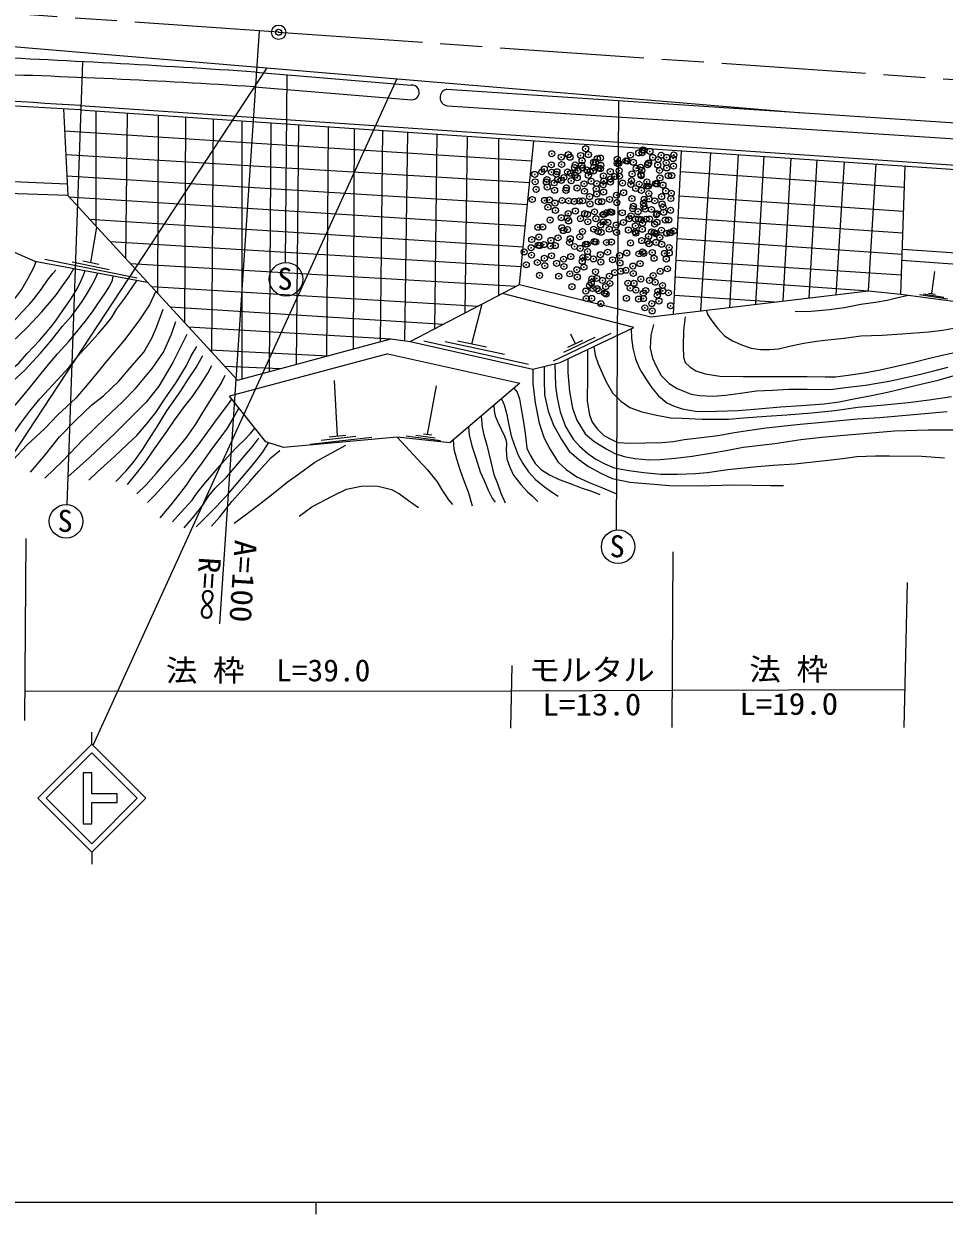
# Model space of a CAD drawing. Units: millimetres at full size, sheet at 1:1000; details may follow other scales. Extents: x 40000 to 680000, y 20000 to 380000.
# Drawn here: x 243677 to 320354, y 204000 to 303156 of the extents above; entities that cross this region are included whole.
import ezdxf
from ezdxf.enums import TextEntityAlignment as Align

# ---------------------------------------------------------------- set-up
doc = ezdxf.new("R2010")
doc.units = ezdxf.units.MM
doc.header["$LTSCALE"] = 1000
doc.header["$PDMODE"] = 32
doc.header["$PDSIZE"] = 500
doc.linetypes.add('CHAIN', pattern=[18.5, 12, -1.5, 3.5, -1.5])
for name, color, linetype, lineweight in [('M-BGD', 7, 'Continuous', 13), ('M-BMK', 2, 'CHAIN', 13), ('M-STR-HTXT', 7, 'Continuous', 13), ('M-TTL-BAND', 7, 'Continuous', 25), ('M-WORK', 1, 'Continuous', 13)]:
    doc.layers.add(name, color=color, linetype=linetype, lineweight=lineweight)
doc.layers.add('M-OTRS', color=6, linetype='Continuous')
doc.styles.add('ＭＳ ゴシック', font='')
doc.styles.get('ＭＳ ゴシック').set_extended_font_data('MS Gothic')

msp = doc.modelspace()

# ---------------------------------------------------------------- linework, layer by layer
at = {"layer": 'M-BGD'}
msp.add_circle((264908, 302451), 600, dxfattribs=at)
at = {"layer": 'M-BMK'}
for q in [(221046, 305520), (364567, 295491)]:
    msp.add_line((264908, 302451), q, dxfattribs=at)
at = {"layer": 'M-OTRS'}
msp.add_point((264908, 302451), dxfattribs=at)
at = {"layer": 'M-STR-HTXT'}
for p, q in [((243753, 245135), (243871, 260277)), ((297691, 244543), (297781, 259165)), ((317023, 244552), (317295, 256628)), ((284329, 249703), (284223, 244474)), ((243772, 247568), (284286, 247599)), ((284286, 247599), (297710, 247645)), ((297710, 247645), (317094, 247707))]:
    msp.add_line(p, q, dxfattribs=at)
at = {"layer": 'M-TTL-BAND'}
for p, q in [((40000, 205000), (579000, 205000)), ((268000, 205000), (268000, 204000))]:
    msp.add_line(p, q, dxfattribs=at)
at = {"layer": 'M-WORK'}
for p, q in [((263278, 302565), (259993, 253162)), ((242107, 301326), (308531, 295741)), ((227369, 243848), (263946, 299490)), ((248560, 299997), (247257, 263113)), ((274751, 298581), (249438, 243046)), ((262989, 299141), (275953, 298048)), ((265580, 298923), (265447, 283278)), ((262887, 297907), (275980, 296834)), ((278930, 297699), (366630, 291898)), ((293215, 296754), (293031, 260986)), ((246971, 296074), (247341, 288853)), ((248373, 296338), (364636, 288449)), ((248374, 295990), (364630, 288087)), ((249674, 295901), (249676, 286313)), ((252178, 283590), (252315, 295722)), ((254878, 295547), (254812, 280725)), ((278963, 296334), (366616, 290624)), ((257081, 278255), (257166, 295392)), ((259446, 295237), (259317, 275823)), ((261835, 295075), (261840, 273554)), ((264247, 294911), (264117, 274171)), ((266392, 274787), (266580, 294752)), ((269029, 294586), (268894, 275464)), ((247065, 294245), (285999, 291732)), ((271213, 294437), (271107, 276063)), ((273405, 276685), (273597, 294275)), ((275642, 294136), (275406, 276756)), ((278076, 293971), (277885, 277739)), ((280614, 293798), (280431, 279068)), ((283234, 293620), (283230, 280528)), ((284986, 281445), (286165, 293421)), ((297797, 278964), (298463, 292585)), ((247166, 292279), (285821, 289925)), ((300076, 279239), (300904, 292419)), ((303193, 292263), (302468, 279528)), ((304666, 279793), (305348, 292117)), ((306949, 280069), (307619, 291962)), ((309111, 280330), (309761, 291817)), ((311347, 280599), (312047, 291661)), ((298379, 290853), (317045, 289560)), ((314046, 280925), (314681, 291482)), ((316741, 280637), (317105, 291317)), ((238033, 290222), (247291, 289833)), ((247257, 290499), (285643, 288116)), ((247341, 288853), (237998, 289159)), ((247341, 288853), (261489, 273459)), ((247442, 288743), (285468, 286338)), ((298279, 288822), (316977, 287547)), ((234702, 287703), (244604, 283372)), ((249152, 286882), (285294, 284568)), ((298191, 287021), (316915, 285738)), ((249253, 283274), (249773, 286207)), ((250863, 285021), (285134, 282952)), ((298105, 285260), (316854, 283965)), ((316869, 284396), (347166, 282320)), ((244604, 283372), (253968, 281643)), ((245421, 283541), (253121, 282001)), ((247703, 283321), (250792, 282694)), ((248590, 283402), (249915, 283146)), ((252550, 283186), (284714, 281303)), ((298018, 283477), (316796, 282246)), ((347068, 281282), (316836, 283441)), ((297950, 282088), (314046, 280925)), ((319331, 280685), (319563, 282512)), ((254313, 281267), (281538, 279645)), ((275876, 276690), (284986, 281445)), ((294488, 277850), (283565, 280703)), ((284986, 281445), (295904, 278736)), ((295904, 278736), (314046, 280925)), ((314046, 280925), (316741, 280637)), ((316741, 280637), (324165, 279639)), ((318616, 280662), (320334, 280388)), ((319054, 280726), (319607, 280644)), ((281015, 276506), (281868, 279818)), ((297875, 280553), (306241, 279983)), ((320649, 280223), (318286, 280572)), ((255868, 279575), (278635, 278130)), ((257389, 277920), (274262, 276917)), ((288358, 274955), (294488, 277850)), ((261489, 273459), (274262, 276917)), ((274262, 276917), (275876, 276690)), ((275876, 276690), (286089, 274390)), ((277011, 276747), (285733, 274809)), ((278768, 276681), (283728, 275633)), ((279815, 276761), (282215, 276251)), ((292591, 277351), (287765, 275067)), ((288678, 275802), (291284, 277046)), ((289005, 276228), (290252, 276794)), ((289629, 276511), (289243, 277315)), ((259157, 275997), (269036, 275503)), ((274005, 275653), (260806, 272127)), ((274005, 275653), (284988, 273220)), ((286089, 274390), (288358, 274955)), ((265050, 274423), (260421, 274622)), ((269810, 268820), (269560, 273439)), ((277321, 268949), (278049, 272993)), ((284988, 273220), (279164, 268239)), ((263839, 268330), (260806, 272127)), ((274790, 268728), (265310, 267863)), ((267533, 268146), (272669, 268728)), ((268441, 268465), (271339, 268817)), ((269113, 268747), (270507, 268894)), ((279164, 268239), (274790, 268728)), ((278395, 268432), (275521, 268802)), ((276334, 268880), (277961, 268674)), ((276978, 268990), (277664, 268907)), ((265310, 267863), (263839, 268330)), ((249337, 243147), (249337, 244147)), ((244837, 238647), (249337, 243147)), ((249337, 243147), (253837, 238647)), ((245544, 238647), (249337, 242440)), ((249337, 242440), (253130, 238647)), ((249337, 240768), (248630, 240768)), ((248630, 240768), (248630, 236526)), ((249337, 239001), (249337, 240768)), ((251458, 239001), (249337, 239001)), ((251458, 238294), (251458, 239001)), ((249337, 234147), (244837, 238647)), ((249337, 234854), (245544, 238647)), ((253837, 238647), (249337, 234147)), ((253130, 238647), (249337, 234854)), ((249337, 236526), (249337, 238294)), ((249337, 238294), (251458, 238294)), ((248630, 236526), (249337, 236526)), ((249337, 234147), (249337, 233147))]:
    msp.add_line(p, q, dxfattribs=at)
for points in [[(232026, 267910), (232368, 268338), (233099, 269216), (233670, 269986), (234253, 270729), (235046, 271720), (235589, 272481), (236241, 273223), (236785, 273914), (237501, 274816), (238301, 275864), (239106, 276872), (239742, 277553), (240279, 278063), (241255, 278851), (242285, 279666), (242974, 280328), (243486, 281005), (244051, 281981), (244480, 282814), (244713, 283352)], [(233588, 267457), (234278, 268108), (235118, 269061), (235895, 269976), (236409, 270678), (237173, 271769), (237850, 272659), (238615, 273661), (239217, 274589), (239727, 275211), (240475, 276068), (241057, 276695), (241818, 277411), (242647, 278201), (243094, 278658), (243506, 279123), (244151, 279795), (244497, 280186), (245136, 281017), (245661, 281797), (246108, 282366), (246345, 282622)], [(234957, 267135), (235471, 267837), (236260, 269015), (237138, 270507), (237714, 271371), (238354, 272211), (238880, 272951), (239276, 273385), (239966, 274147), (240728, 274856), (241648, 275611), (242267, 276240), (243226, 277174), (244006, 277903), (244735, 278683), (245172, 279165), (245825, 279919), (246391, 280595), (246905, 281329), (247421, 282064), (247836, 282775)], [(235835, 267095), (236250, 267479), (236832, 268042), (237440, 268745), (237804, 269359), (238220, 269941), (238821, 270645), (239375, 271260), (240083, 271940), (240539, 272379), (241264, 272979), (241981, 273704), (242491, 274241), (243257, 274899), (243937, 275671), (244991, 276767), (245922, 277886), (246306, 278398), (246923, 279285), (247568, 280180), (248132, 281066), (248463, 281774), (248643, 282221), (248778, 282601)], [(237672, 267353), (238474, 268193), (239490, 269471), (240342, 270775), (241420, 272003), (241997, 272743), (242764, 273398), (243769, 274294), (245070, 275734), (246017, 276839), (246912, 277980), (247640, 278793), (248526, 280028), (248955, 280678), (249262, 281228), (249620, 281893), (249850, 282403)], [(238664, 266577), (239264, 267204), (240320, 268394), (241261, 269415), (242219, 270525), (242980, 271412), (244117, 272787), (245129, 274032), (245872, 274954), (246481, 275653), (247403, 276664), (248165, 277613), (248791, 278356), (249400, 279171), (249911, 279923), (250446, 280713), (250857, 281343), (251058, 281805), (251125, 282168)], [(240667, 266304), (241121, 266784), (241946, 267846), (242624, 268754), (243429, 269894), (244179, 270899), (245010, 271909), (246495, 273511), (247448, 274547), (248350, 275672), (249115, 276494), (249863, 277326), (250547, 278100), (250976, 278675), (251417, 279404), (252081, 280299), (252716, 281177), (253111, 281801)], [(254669, 280880), (254157, 279740), (253267, 278424), (252063, 276832), (250496, 274939), (249410, 273601), (248006, 271972), (246502, 270580), (245424, 269452), (243920, 268061), (242804, 266845)], [(307937, 279192), (309261, 279212), (310811, 279354), (312017, 279523), (313401, 279802), (314624, 279978), (315609, 280138), (316485, 280356), (317373, 280552)], [(244233, 265804), (245386, 267146), (246640, 268750), (248006, 270141), (249347, 271407), (250325, 272160), (251603, 273376), (252549, 274495), (253681, 275800), (254353, 276957), (254749, 277948), (255299, 279394)], [(298768, 278745), (298646, 277632), (298621, 276238), (298646, 275393), (298787, 274946), (299171, 274594), (299676, 274249), (300450, 273986), (301670, 273792), (303595, 273773), (308948, 273785), (310434, 273740), (311302, 273758), (312359, 273893), (313696, 274084), (315026, 274340), (316382, 274641), (317833, 274973), (319125, 275306), (320335, 275582), (321576, 275851)], [(300518, 279293), (300670, 278909), (300997, 278420), (301471, 277794), (302059, 277173), (302711, 276751), (303543, 276393), (304265, 276137), (305045, 276036), (305826, 276014), (306548, 276091), (307466, 276297), (308672, 276543), (309718, 276722), (310664, 276827), (312020, 276973), (313414, 277160), (315179, 277232), (316814, 277319), (319077, 277508), (320215, 277636), (321430, 277859)], [(245440, 265320), (246935, 266743), (248636, 268534), (250480, 270325), (251859, 271650), (252996, 272778), (254357, 274435), (255306, 275804), (255969, 277291), (256350, 278371)], [(294262, 277743), (294297, 276982), (294404, 276150), (294646, 275245), (294936, 274487), (295165, 274117), (295484, 273587), (296000, 272847), (296542, 272167), (297249, 271576), (297858, 271316), (298529, 271075), (299801, 270869), (301386, 270887), (303189, 270957), (304852, 271091), (306726, 271245), (308473, 271357), (310353, 271497), (311594, 271657), (312956, 271932), (314286, 272188), (315622, 272479), (317125, 272837), (318417, 273132), (319843, 273483), (321192, 273860)], [(296143, 278113), (295915, 277231), (295855, 276135), (296060, 275297), (296347, 274651), (296782, 273870), (297447, 273205), (298113, 272770), (298707, 272540), (299283, 272316), (299967, 272181), (301074, 272137), (302123, 272213), (303395, 272386), (304706, 272578), (306062, 272636), (307418, 272712), (308927, 272725), (310841, 272698), (312134, 272849), (313806, 273050), (314756, 273228), (315764, 273378), (317161, 273691), (318369, 273971), (319478, 274236), (320666, 274554)], [(257259, 277275), (256081, 274956), (254928, 272963), (253875, 271647), (252433, 270205), (251282, 269060), (250159, 267972), (249141, 267024), (248089, 266076), (247339, 265428)], [(249082, 265136), (249807, 265826), (251230, 267115), (252310, 268142), (253097, 268865), (253909, 269811), (254664, 270790), (255437, 271907), (256359, 273277), (257192, 274647), (257631, 275488), (258105, 276285)], [(290644, 276034), (290635, 275143), (290647, 273819), (290609, 271712), (290797, 270583), (291039, 269984), (291460, 269384), (292006, 268873), (292704, 268506), (293161, 268291), (294164, 268220), (295473, 268252), (296842, 268278), (297795, 268374), (298690, 268521), (300129, 268694), (301498, 268866), (302892, 269103), (303961, 269281), (305532, 269496), (306803, 269637), (308356, 269797), (309900, 269934), (313127, 270257), (315000, 270362), (317806, 270619), (320601, 270870)], [(291157, 276277), (291289, 275557), (291532, 274828), (291827, 274131), (292204, 273338), (292726, 272429), (293406, 271730), (294167, 271184), (295152, 270835), (296397, 270566), (297569, 270325), (298527, 270316), (300202, 270217), (302378, 270235), (303640, 270325), (305538, 270468), (307257, 270593), (309301, 270759), (311253, 270956), (313169, 271225), (315085, 271397), (317359, 271603), (319105, 271845), (320968, 272123)], [(251337, 265035), (252187, 265879), (252846, 266679), (253607, 267715), (254157, 268604), (254733, 269499), (255591, 270930), (256773, 272614), (257292, 273428), (258044, 274530), (258590, 275524)], [(252307, 264775), (253032, 265670), (253757, 266583), (254554, 267756), (255584, 269189), (256219, 270147), (257061, 271284), (257724, 272101), (258413, 273141), (259002, 274056), (259328, 274683)], [(287918, 274845), (287936, 273961), (287980, 272967), (288106, 272009), (288365, 270828), (288795, 269619), (289440, 268562), (289977, 267980), (290657, 267371), (291329, 266897), (292074, 266514), (292855, 266171), (294070, 265934), (295331, 265778), (296738, 265650), (298140, 265646), (299630, 265703), (300596, 265787), (302329, 266042), (304777, 266278), (306114, 266405), (307905, 266501), (310175, 266757), (311900, 266947), (313065, 267116), (314641, 267157), (315797, 267176), (318457, 267132), (320380, 266990)], [(289005, 275260), (289007, 274098), (289129, 272537), (289400, 271147), (289743, 270147), (290441, 268991), (291165, 268404), (292206, 267751), (292904, 267373), (293694, 267115), (294595, 266956), (295737, 266841), (296687, 266873), (297939, 266969), (299362, 267151), (300892, 267393), (302194, 267603), (303610, 267900), (306231, 268197), (308416, 268519), (310162, 268734), (311980, 268886), (313983, 269065), (316204, 269253), (319024, 269334), (321654, 269345)], [(253105, 264008), (253867, 264757), (254711, 265703), (255376, 266483), (256348, 267609), (257243, 268691), (258013, 269810), (258604, 270768), (259329, 271959), (260109, 273194), (260461, 273878)], [(286089, 274390), (286077, 273193), (286283, 271572), (286623, 269889), (287026, 268635), (287518, 267695), (288208, 266648), (288870, 266030), (289748, 265430), (290786, 264946), (291901, 264494), (292598, 264206), (293047, 263995)], [(287037, 274626), (287016, 273546), (287043, 272248), (287365, 270878), (287795, 269723), (288475, 268541), (289102, 267556), (289908, 266875), (290723, 266267), (291752, 265738), (292701, 265282), (294170, 264977), (295837, 264840), (297468, 264703), (299851, 264676), (302850, 264765), (305895, 264704), (306969, 264710)], [(284494, 272798), (284775, 272460), (284972, 271914), (285079, 271260), (285285, 270150), (285446, 269066), (285592, 267803), (285869, 267221), (286290, 266541), (286792, 266004), (287472, 265583), (288287, 265198), (289281, 264831), (290122, 264491), (291045, 264186), (291671, 263944)], [(253974, 263293), (254556, 263875), (255648, 265057), (257125, 266686), (258191, 268047), (259814, 270279), (260671, 271417), (260997, 271888)], [(283473, 271924), (283684, 271412), (283885, 270735), (284060, 269871), (284286, 268830), (284524, 268103), (284875, 267213), (285251, 266536), (285728, 265847), (286304, 265208), (287056, 264593), (287721, 264117), (288197, 263804)], [(255037, 261995), (255952, 263098), (257230, 264728), (257697, 265453), (258573, 266617), (259328, 267717), (260121, 268747), (260651, 269469), (261105, 270269), (261600, 271134)], [(282846, 271388), (282868, 270923), (282940, 270502), (283137, 270019), (283459, 269392), (283710, 268819), (283835, 268497), (283880, 268237), (283862, 267646), (283925, 266912), (284157, 266231), (284471, 265569), (285089, 264781), (285626, 264163), (286047, 263796), (286503, 263357)], [(281771, 270469), (281855, 269548), (282008, 268921), (282258, 268044), (282590, 266674), (282822, 265627), (283135, 264857), (283422, 264060), (283789, 263263)], [(256064, 261661), (256761, 262460), (257695, 263490), (258124, 264091), (258667, 264795), (259332, 265549), (260208, 266566), (260870, 267297), (261469, 267936), (262081, 268533), (262556, 269040), (262926, 269473)], [(274790, 268728), (275473, 267987), (276512, 266856), (277312, 265992), (278111, 265001), (278565, 264259), (279064, 263517), (279397, 263102)], [(280719, 269568), (280790, 268921), (281005, 267990), (281327, 267014), (281703, 265850), (282035, 265107), (282366, 264301), (282706, 263629), (282948, 263298)], [(257024, 261165), (257875, 262149), (258600, 263054), (259084, 263842), (259630, 264486), (260570, 265400), (261498, 266497), (262240, 267367), (262752, 267987), (263244, 268627)], [(258045, 261251), (258785, 262000), (259690, 262923), (260777, 264087), (261826, 265321), (262600, 266229), (263072, 266796), (263570, 267458), (264073, 268256)], [(261195, 261551), (262045, 262160), (263192, 263064), (264463, 264031), (265618, 264971), (266666, 265723), (267910, 266636), (268429, 266932), (269540, 267523), (270498, 268069)], [(279455, 268488), (279507, 267718), (279725, 266918), (279993, 266042), (280281, 265256), (280712, 264074), (281018, 263014)], [(259301, 261322), (259998, 262096), (261015, 263356), (262509, 265040), (263283, 265909), (263814, 266491), (264268, 266997), (265004, 267623)], [(266608, 262139), (267683, 262927), (269366, 263796), (270557, 264395), (271775, 264646), (272463, 264681), (273203, 264654), (274299, 264375), (274989, 263992), (275737, 263436), (276556, 262854)]]:
    msp.add_lwpolyline(points, dxfattribs=at)
for centre in [(265517, 281880), (247202, 261714), (293191, 259595)]:
    msp.add_circle(centre, 1400, dxfattribs=at)
for centre, radius, start, end in [((192976, -758870), 1060325, 86.21405, 87.51455), ((220115, -368695), 667974, 86.32873, 88.35865), ((276012, 297442), 609, 266.95025, 95.58519), ((279041, 297019), 689, 99.30778, 263.45592), ((222513, -75804), 373039, 86.02486, 90.85286), ((221955, -129919), 426728, 86.4505, 90.66186)]:
    msp.add_arc(centre, radius, start, end, dxfattribs=at)
for p in [(287663, 292334), (289046, 292261), (290484, 292752), (294904, 292401), (295191, 292411), (295221, 292647), (295348, 292619), (295838, 292528), (287617, 291409), (288450, 292051), (288485, 291436), (289187, 292041), (289608, 291409), (290064, 292191), (290152, 291384), (290187, 291760), (290715, 292256), (291136, 291624), (291308, 291622), (291451, 291933), (291715, 291975), (291750, 291361), (293121, 291880), (293123, 291532), (293246, 291532), (293843, 291743), (293969, 291715), (294208, 292218), (294460, 291623), (295654, 291422), (295730, 291559), (296070, 292032), (296491, 291400), (296530, 291850), (296770, 292206), (297192, 291575), (297231, 292025), (297771, 291926), (297806, 291311), (297828, 292236), (286240, 290611), (286837, 290822), (287038, 291058), (287652, 290795), (288046, 290629), (288090, 290832), (288663, 290351), (288976, 290822), (289242, 290702), (289555, 291173), (289590, 290559), (289783, 290338), (289839, 290913), (290222, 291146), (290582, 290985), (290713, 290531), (290857, 290843), (291121, 290885), (291178, 291195), (291539, 291126), (291718, 291096), (291960, 290494), (292539, 290845), (292895, 290426), (293281, 290918), (293299, 290462), (294351, 290655), (294691, 291127), (295058, 291211), (295093, 290597), (295112, 290496), (295152, 290946), (296637, 290935), (296672, 290321), (297234, 291145), (297367, 290504), (297655, 290514), (286275, 289997), (286356, 289361), (287214, 289987), (287258, 290190), (287286, 289554), (287865, 289905), (287901, 289290), (288144, 290180), (288462, 290115), (288883, 289483), (289278, 290088), (289769, 289474), (290348, 289825), (290945, 290036), (291366, 289404), (291405, 289854), (291945, 289755), (292002, 290065), (292542, 289965), (292574, 290231), (293559, 289895), (294253, 289775), (294306, 290091), (294657, 289442), (294942, 289799), (295584, 289983), (295587, 289635), (295709, 289635), (296306, 289846), (296432, 289817), (296923, 289726), (286040, 288518), (287058, 288448), (287462, 288483), (288523, 288439), (288839, 289281), (289059, 288413), (289541, 288368), (289944, 288404), (290232, 288413), (290383, 289211), (290811, 288764), (291408, 288974), (291541, 288333), (291829, 288343), (291980, 289141), (292471, 288526), (293051, 288877), (293647, 289088), (294341, 288600), (295130, 289284), (295358, 288529), (295745, 289021), (295762, 288564), (296236, 288407), (296815, 288757), (297154, 289230), (297576, 288599), (297615, 289049), (287347, 287877), (287926, 288228), (287961, 287614), (289032, 287351), (289628, 287561), (290408, 287342), (290846, 288150), (291225, 287491), (292243, 287421), (292521, 287484), (292647, 287456), (293086, 288263), (293538, 287414), (294413, 287759), (294457, 287962), (294850, 287512), (295306, 288213), (295343, 287952), (295446, 287722), (295957, 287689), (296411, 287336), (296850, 288143), (296940, 287882), (296982, 287453), (297554, 287619), (287523, 286807), (288453, 287000), (288941, 286975), (289067, 286736), (290050, 286929), (290629, 287280), (290664, 286666), (291345, 286922), (291734, 286403), (291924, 287273), (291959, 286659), (292005, 287272), (292331, 286613), (293029, 286396), (293626, 286606), (294097, 286917), (294270, 287161), (294626, 286326), (294633, 286891), (294885, 286897), (295115, 286847), (295223, 286536), (295519, 286882), (295806, 286891), (296241, 286466), (296385, 287242), (296420, 286628), (297116, 286812), (297403, 286821), (286501, 286203), (286589, 285396), (286905, 286238), (288186, 285325), (288502, 286168), (288628, 285929), (288976, 286010), (289994, 285413), (290225, 285859), (291155, 286052), (291520, 285852), (291769, 285789), (292450, 286045), (293065, 285782), (294047, 285975), (294606, 285829), (294662, 285711), (295203, 286039), (295732, 285448), (295982, 285821), (296203, 285759), (296329, 285659), (296661, 285353), (296800, 285969), (297240, 285704), (297498, 285752), (297579, 285751), (297818, 285899), (285940, 284501), (285992, 285185), (286536, 284711), (286663, 284683), (287010, 284764), (287554, 284641), (287589, 285115), (287958, 284676), (289151, 284939), (289204, 285255), (289555, 284606), (290029, 284448), (290485, 284799), (290608, 284799), (291204, 285010), (291331, 284981), (292222, 284939), (292626, 284974), (294223, 284904), (295153, 285097), (295633, 285063), (295767, 284834), (296350, 284947), (296823, 284789), (297438, 284526), (285361, 284150), (285975, 283886), (287045, 283623), (287642, 283834), (288642, 283553), (289239, 283764), (290204, 283377), (290257, 283693), (290643, 284185), (290660, 283728), (291134, 283570), (291713, 283921), (292310, 284132), (292731, 283500), (293310, 283851), (293907, 284062), (294925, 283992), (295216, 284148), (295328, 284027), (296034, 284105), (296183, 283626), (297052, 284035), (297201, 283555), (297455, 284070), (285536, 283079), (286466, 283272), (287080, 283009), (288063, 283202), (288677, 282939), (289748, 282675), (290344, 282886), (291310, 282500), (291748, 283307), (292907, 282430), (293345, 283237), (293406, 282543), (293837, 282623), (294416, 282974), (294451, 282360), (295013, 283184), (296692, 282538), (297289, 282748), (286642, 282202), (288239, 282131), (289169, 282325), (289783, 282061), (290808, 281354), (290954, 281594), (291007, 281910), (291410, 281945), (291884, 281787), (292463, 282138), (292498, 281523), (294012, 281552), (294506, 281545), (295085, 281896), (295802, 281780), (296113, 282187), (296276, 281623), (296890, 281359), (289344, 281254), (290498, 280892), (291094, 281102), (291422, 281090), (291578, 280915), (292060, 280716), (292157, 281266), (292192, 280652), (294195, 281139), (294669, 280981), (295283, 280718), (295486, 280938), (296452, 280552), (296504, 280868), (296908, 280903), (297382, 280745), (290533, 280277), (290983, 280283), (291753, 279845), (293879, 280296), (294897, 280226), (295301, 280261), (295416, 279499), (295995, 279850), (296592, 280061), (297557, 279675), (296030, 279236)]:
    msp.add_point(p, dxfattribs=at)

# ---------------------------------------------------------------- texts
at = {"layer": 'M-STR-HTXT', "style": 'ＭＳ ゴシック', "width": 1.05}
for s, rotation, p in [('法 枠\u3000L=39.0', 0.044, (264029, 247833)), ('モルタル', 0.195, (290997, 247872)), ('法 枠', 0.184, (307401, 247926))]:
    msp.add_text(s, height=1833, rotation=rotation, dxfattribs=at).set_placement(p, align=Align.BOTTOM_CENTER)
at = {"layer": 'M-STR-HTXT', "style": 'ＭＳ ゴシック', "width": 1.1}
for s, rotation, p in [('L=13.0', 0.195, (290999, 247372)), ('L=19.0', 0.184, (307403, 247426))]:
    msp.add_text(s, height=1833, rotation=rotation, dxfattribs=at).set_placement(p, align=Align.TOP_CENTER)
at = {"layer": 'M-WORK', "style": 'ＭＳ ゴシック'}
for p in [(265433, 281917), (247119, 261752), (293108, 259633)]:
    msp.add_text('S', height=1833, dxfattribs=at).set_placement(p, align=Align.MIDDLE_CENTER)
at = {"layer": 'M-WORK', "style": 'ＭＳ ゴシック', "width": 1.1}
msp.add_text('A=100', height=1833, rotation=266.197, dxfattribs=at).set_placement((260259, 253395), align=Align.BOTTOM_RIGHT)
at = {"layer": 'M-WORK', "style": 'ＭＳ ゴシック', "width": 1.05}
msp.add_text('R=∞', height=1833, rotation=266.197, dxfattribs=at).set_placement((259761, 253428), align=Align.TOP_RIGHT)

doc.saveas('drawing.dxf')
